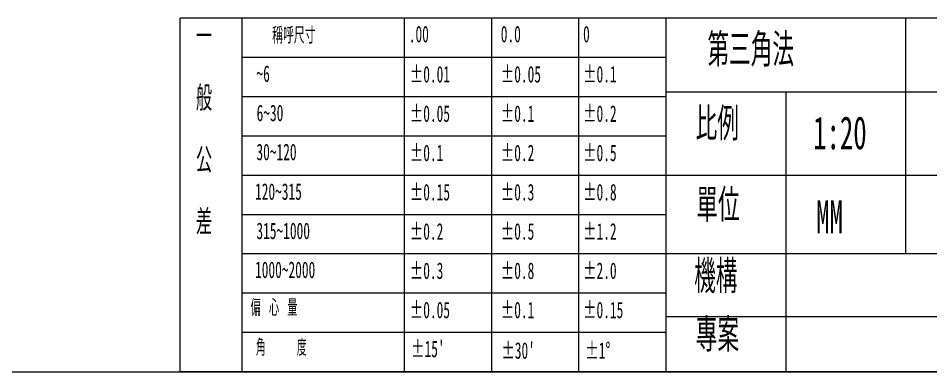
# Model space of a CAD drawing. Header units: millimetres. Extents: x 108 to 5832, y 144 to 4056.
# Drawn here: x 3055 to 4160, y 144 to 573 of the extents above; entities that cross this region are included whole.
import ezdxf

# ---------------------------------------------------------------- set-up
doc = ezdxf.new("R2010")
doc.units = ezdxf.units.MM
doc.header["$LTSCALE"] = 20
doc.styles.add('SLDTEXTSTYLE0', font='TXT', dxfattribs={"width": 0.595745})
doc.styles.add('SLDTEXTSTYLE1', font='TXT', dxfattribs={"width": 0.595745, "bigfont": 'bigfont'})
doc.styles.add('SLDTEXTSTYLE2', font='TXT', dxfattribs={"width": 0.531915, "bigfont": 'bigfont'})
doc.styles.add('SLDTEXTSTYLE3', font='TXT', dxfattribs={"width": 0.557447, "bigfont": 'bigfont'})

# ---------------------------------------------------------------- blocks, each defined once
blk = doc.blocks.new('SW_NOTE_0')
at = {"color": 0, "linetype": 'Continuous', "lineweight": 0, "char_height": 30, "attachment_point": 1, "style": 'SLDTEXTSTYLE1'}
for s, insert in [('\\M+188EA', (0, 38.7)), ('\\M+194CA', (0, -36.2)), ('\\M+18CF6', (0, -111.2)), ('\\M+18DB7', (0, -186.1))]:
    blk.add_mtext(s, dxfattribs=dict(at, insert=insert))

msp = doc.modelspace()

# ---------------------------------------------------------------- linework, layer by layer
at = {"color": 7, "linetype": 'Continuous', "lineweight": 18}
for p, q in [((5832.4, 572.9), (3251, 572.9)), ((3251, 144.4), (3251, 572.9)), ((3325.9, 144.4), (3325.9, 572.9)), ((3522.5, 144.4), (3522.5, 572.9)), ((3628.1, 144.4), (3628.1, 572.9)), ((3733.8, 144.4), (3733.8, 572.9)), ((3839.4, 144.4), (3839.4, 572.9)), ((4129.7, 287.2), (4129.7, 572.9)), ((3522.5, 525.3), (3325.9, 525.3)), ((3839.4, 525.3), (3522.5, 525.3)), ((3839.4, 477.7), (3325.9, 477.7)), ((5832.4, 483.1), (3839.4, 483.1)), ((3984.6, 144.4), (3984.6, 483.1)), ((3839.4, 430.1), (3325.9, 430.1)), ((3839.4, 382.4), (3325.9, 382.4)), ((5832.4, 382.4), (3839.4, 382.4)), ((3839.4, 334.8), (3325.9, 334.8)), ((3839.4, 287.2), (3325.9, 287.2)), ((5832.4, 287.2), (3839.4, 287.2)), ((3839.4, 239.6), (3325.9, 239.6)), ((4764.7, 210.9), (3839.4, 210.9)), ((3839.4, 192), (3325.9, 192)), ((107.6, 144.4), (5832.4, 144.4)), ((5832.4, 144.4), (3251, 144.4))]:
    msp.add_line(p, q, dxfattribs=at)

# ---------------------------------------------------------------- block references
at = {"color": 7, "linetype": 'Continuous', "lineweight": 0}
msp.add_blockref('SW_NOTE_0', (3269.9, 527.1), dxfattribs=at)

# ---------------------------------------------------------------- texts
at = {"color": 7, "linetype": 'Continuous', "lineweight": 0, "attachment_point": 1}
for s, insert, char_height, style in [('\\M+1E269\\M+18CC4\\M+18EDA\\M+190A1', (3362.3, 562.1), 20, 'SLDTEXTSTYLE1'), ('.00', (3527.7, 563.7), 20, 'SLDTEXTSTYLE0'), ('0.0', (3639.1, 563.7), 20, 'SLDTEXTSTYLE0'), ('0', (3738.8, 563.7), 20, 'SLDTEXTSTYLE0'), ('\\M+191E6\\M+18E4F\\M+18A70\\M+19640', (3889.4, 554.4), 40, 'SLDTEXTSTYLE1'), ('~6', (3343.2, 515.7), 20, 'SLDTEXTSTYLE0'), ('±0.01', (3529, 515), 20, 'SLDTEXTSTYLE0'), ('±0.05', (3639.2, 515), 20, 'SLDTEXTSTYLE0'), ('±0.1', (3738.9, 515), 20, 'SLDTEXTSTYLE0'), ('6~30', (3343.4, 468.1), 20, 'SLDTEXTSTYLE0'), ('±0.05', (3529, 467.3), 20, 'SLDTEXTSTYLE0'), ('±0.1', (3639.2, 467.3), 20, 'SLDTEXTSTYLE0'), ('±0.2', (3738.9, 467.3), 20, 'SLDTEXTSTYLE0'), ('\\M+194E4\\M+197E1', (3875.1, 464.7), 40, 'SLDTEXTSTYLE1'), ('1:20', (4017.4, 454), 40, 'SLDTEXTSTYLE0'), ('30~120', (3343.2, 420.8), 20, 'SLDTEXTSTYLE0'), ('±0.1', (3529, 419.7), 20, 'SLDTEXTSTYLE0'), ('±0.2', (3639.2, 419.7), 20, 'SLDTEXTSTYLE0'), ('±0.5', (3738.9, 419.7), 20, 'SLDTEXTSTYLE0'), ('120~315', (3341.5, 372.8), 20, 'SLDTEXTSTYLE0'), ('±0.15', (3529, 372.1), 20, 'SLDTEXTSTYLE0'), ('±0.3', (3639.2, 372.1), 20, 'SLDTEXTSTYLE0'), ('±0.8', (3738.9, 372.1), 20, 'SLDTEXTSTYLE0'), ('\\M+19A64\\M+188CA', (3876, 366.1), 40, 'SLDTEXTSTYLE1'), ('MM', (4021.1, 352.3), 40, 'SLDTEXTSTYLE0'), ('315~1000', (3343.2, 325.2), 20, 'SLDTEXTSTYLE0'), ('±0.2', (3529, 324.5), 20, 'SLDTEXTSTYLE0'), ('±0.5', (3639.2, 324.5), 20, 'SLDTEXTSTYLE0'), ('±1.2', (3738.9, 324.5), 20, 'SLDTEXTSTYLE0'), ('1000~2000', (3341.5, 278), 20, 'SLDTEXTSTYLE0'), ('±0.3', (3529, 276.9), 20, 'SLDTEXTSTYLE0'), ('±0.8', (3639.2, 276.9), 20, 'SLDTEXTSTYLE0'), ('±2.0', (3738.9, 276.9), 20, 'SLDTEXTSTYLE0'), ('\\M+18B40\\M+18D5C', (3873.3, 279.7), 40, 'SLDTEXTSTYLE1'), ('\\M+195CE \\M+19053 \\M+197CA', (3336.2, 232), 20, 'SLDTEXTSTYLE3'), ('±0.05', (3529, 229.3), 20, 'SLDTEXTSTYLE0'), ('±0.1', (3639.2, 229.3), 20, 'SLDTEXTSTYLE0'), ('±0.15', (3738.9, 229.3), 20, 'SLDTEXTSTYLE0'), ('\\M+19B93\\M+188C4', (3875.3, 208.9), 40, 'SLDTEXTSTYLE1'), ('\\M+18A70    \\M+19378', (3342.6, 183.8), 20, 'SLDTEXTSTYLE2'), ("±15'", (3530.6, 182.1), 20, 'SLDTEXTSTYLE0'), ("±30'", (3639.9, 180.2), 20, 'SLDTEXTSTYLE0'), ('±1°', (3741.5, 180.1), 20, 'SLDTEXTSTYLE0')]:
    msp.add_mtext(s, dxfattribs=dict(at, insert=insert, char_height=char_height, style=style))

doc.saveas('drawing.dxf')
